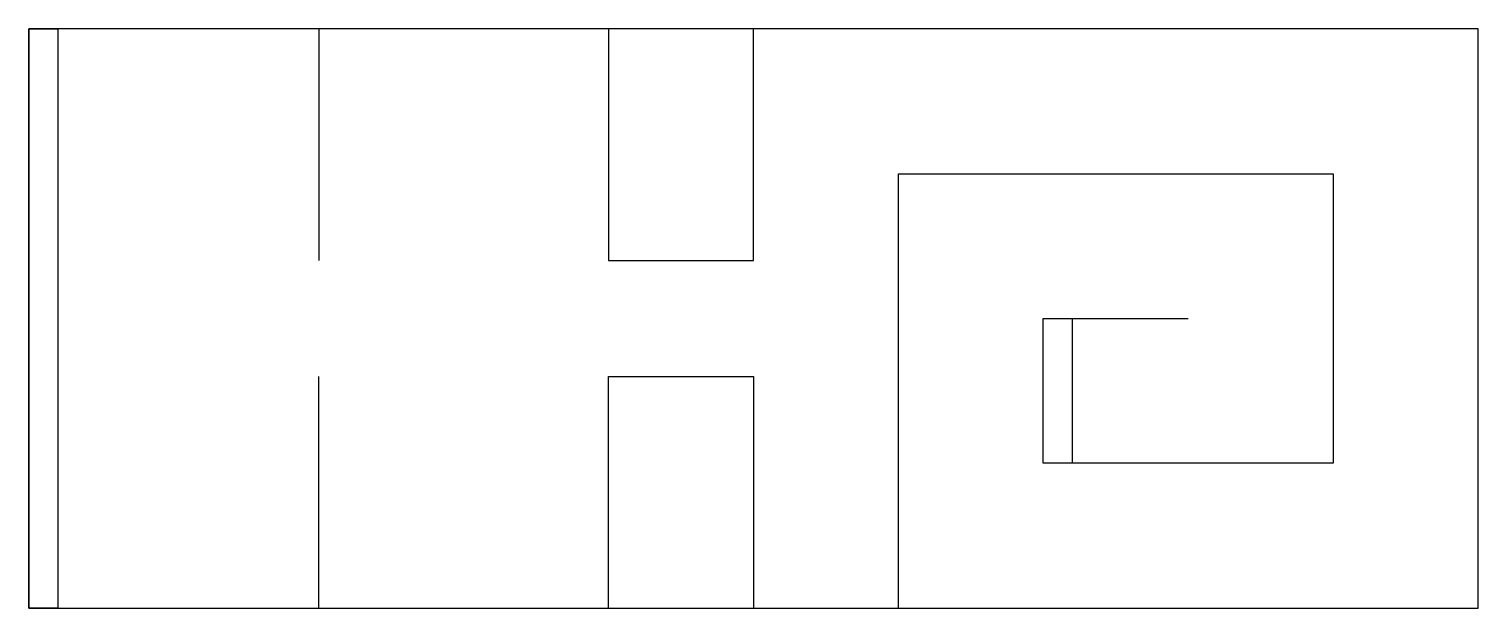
# Model space of a CAD drawing. Header units: millimetres. Extents: x 0 to 50, y 0 to 20.
import ezdxf

# ---------------------------------------------------------------- set-up
doc = ezdxf.new("R2010")
doc.units = ezdxf.units.MM
for name, color, linetype in [('Destination', 3, 'Continuous'), ('Origin', 1, 'Continuous'), ('Wall', 4, 'Continuous')]:
    doc.layers.add(name, color=color, linetype=linetype)

msp = doc.modelspace()

# ---------------------------------------------------------------- linework, layer by layer
at = {"layer": 'Destination'}
for points in [[(0, 20), (1, 20), (1, 0), (0, 0), (0, 20)], [(35, 10), (36, 10), (36, 5), (35, 5), (35, 10)]]:
    msp.add_lwpolyline(points, dxfattribs=at)
at = {"layer": 'Origin'}
for points in [[(0, 20), (1, 20), (1, 0), (0, 0), (0, 20)], [(35, 10), (36, 10), (36, 5), (35, 5), (35, 10)]]:
    msp.add_lwpolyline(points, dxfattribs=at)
at = {"layer": 'Wall'}
for points in [[(0, 0), (50, 0), (50, 20), (0, 20), (0, 0)], [(10, 20), (10, 12)], [(20, 20), (20, 12), (25, 12), (25, 20)], [(30, 0), (30, 15), (45, 15), (45, 5), (35, 5), (35, 10), (40, 10)], [(10, 0), (10, 8)], [(20, 0), (20, 8), (25, 8), (25, 0)]]:
    msp.add_lwpolyline(points, dxfattribs=at)

doc.saveas('drawing.dxf')
